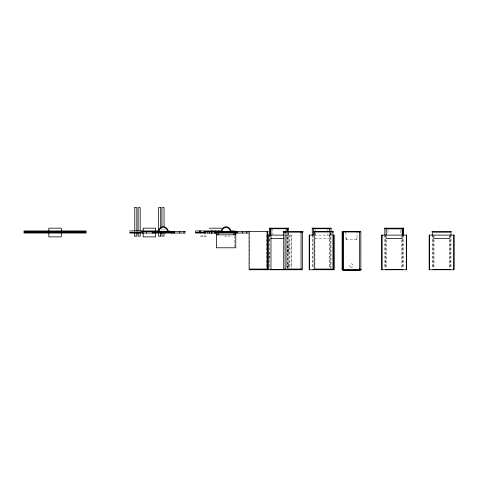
<?xml version="1.0" encoding="UTF-8"?>
<svg xmlns="http://www.w3.org/2000/svg" width="478" height="478" viewBox="0 0 478 478"><rect width="100%" height="100%" fill="white"/><g stroke="black" fill="none" stroke-linecap="round" stroke-linejoin="round"><path stroke-width="0.36" stroke-dasharray="2.39 1.79" d="M269.586 258.192L269.586 252.42M269.586 240.876L269.586 235.821L269.586 269.741M287.254 268.009L287.254 235.104M287.601 267.967L287.601 263.677M287.601 252.247L287.601 246.534M288.288 263.97L288.288 268.295L288.288 232.935M288.288 252.42L288.288 246.648M288.288 235.104L288.288 232.792M330.316 235.104L330.316 232.792M331.009 235.104L331.009 232.792M285.91 235.104L291.401 235.104L291.407 268.266M314.685 235.104L332.27 235.104M224.618 236.138L226.674 236.138M227.958 236.138L230.014 236.138M286.908 238.564L287.583 238.564M315.139 238.564L330.298 238.564M346.024 238.881L346.64 239.257L356.654 239.179L357.024 238.63L357.03 232.935M345.97 238.755L345.947 232.935M450.981 235.104L450.981 268.266M450.288 235.104L450.288 268.266M449.941 235.104L449.941 268.266M449.248 235.839L449.248 268.266M434.012 235.839L434.012 268.266M433.319 235.104L433.319 268.266M432.972 235.104L432.972 268.266M432.279 235.104L432.279 268.266M403.54 235.104L403.54 268.266M402.846 235.104L402.846 268.266M402.5 235.104L402.5 268.266M401.807 235.839L401.807 268.266M400.421 230.253L400.421 234.411M387.951 230.253L387.951 234.411M386.565 235.839L386.565 268.266M385.871 235.104L385.871 268.266M385.525 235.104L385.525 268.266M384.832 235.104L384.832 268.266M331.009 232.935L331.009 268.266M330.316 232.935L330.316 268.266M329.969 235.104L329.969 268.266M329.623 232.935L329.623 235.104M329.276 235.104L329.276 268.266M327.89 229.56L327.89 235.104M315.42 229.56L315.42 232.332M315.42 233.025L315.42 235.104M314.93 233.103L314.93 268.272M312.994 235.104L312.994 268.266M312.301 235.104L312.301 268.266M291.06 235.104L291.06 268.266M289.674 235.104L289.674 267.572M288.981 235.104L288.981 267.572M287.601 233.109L287.601 267.25M286.908 232.935L286.908 267.572M286.561 235.104L286.561 267.25M285.175 229.434L285.175 230.946M272.705 228.729L272.705 234.411M268.893 235.821L268.893 269.018M266.467 235.104L266.467 268.266M249.803 232.368L249.803 268.272M234.728 236.042L234.728 247.048M164.032 228.813L164.032 230.276M161.952 228.813L161.952 230.276M357.03 238.564L356.337 239.257A0.693 0.693 0 0 0 357.03 238.564M346.64 239.257L345.947 238.564A0.693 0.693 0 0 0 346.64 239.257M350.619 267.059A1.733 1.733 0 0 0 353.218 265.559A1.733 1.733 0 0 0 350.619 264.059A1.733 1.733 0 0 0 350.619 267.059"/><path stroke-width="0.72" d="M134.778 207.566L136.845 207.566L136.851 231.011M160.686 207.566L158.618 207.566L158.612 231.011M209.161 228.173L221.631 228.173M269.245 228.173L288.634 228.173M311.961 228.173L331.35 228.173M384.491 228.173L403.88 228.173M270.291 228.729L270.279 235.104M270.482 228.729L287.398 228.729M287.523 228.729L287.601 231.914M313.042 228.729L330.304 228.729M385.638 228.866L402.643 228.866M23.912 230.946L86.237 230.946M129.657 230.946L158.899 230.946M167.354 230.946L169.146 230.946M221.911 230.946L195.651 230.946L195.699 233.025L248.279 233.025M230.408 230.946L235.14 230.946L235.092 232.069M23.906 231.639L86.243 231.639M141.064 231.639L185.464 231.639M203.879 231.639L248.279 231.639M248.769 231.639L268.152 231.639M283.048 231.639L303.13 231.639M313.897 231.639L333.28 231.639M431.939 231.639L451.322 231.639M313.897 231.985L333.28 231.985M360.137 231.985L342.84 231.985L342.828 269.048L343.521 269.048M433.02 232.194L450.276 232.194M23.906 232.332L86.243 232.332M129.657 232.332L141.494 232.332M195.651 232.332L204.62 232.332M23.912 233.025L86.237 233.025M129.657 233.025L185.458 233.025M267.405 235.104L283.92 235.104M332.867 235.104L334.116 235.104L334.128 269.741L309.194 269.741L309.188 235.104L313.688 235.104L313.688 228.173M134.778 236.138L136.845 236.138L136.851 232.475M160.686 236.138L158.618 236.138L158.612 232.475M200.778 236.138L202.833 236.138M204.118 236.138L206.173 236.138M270.769 238.564L284.01 238.564M386.015 238.564L402.356 238.564M433.456 238.564L449.804 238.564M249.916 269.048L267.106 269.048M284.745 269.048L301.702 269.048M314.978 269.048L332.234 269.048M342.14 269.048L342.445 269.048M359.456 269.048L359.946 269.048M270.291 269.395L287.589 269.395M313.006 269.395L330.304 269.395M385.537 269.395L402.835 269.395M432.984 269.395L450.276 269.395M361.631 269.741L342.14 269.741L342.134 231.639L360.83 231.639L360.836 269.741M453.753 235.104L453.753 269.741M450.981 231.639L450.981 235.104M449.248 269.395L449.248 269.741M434.012 269.395L434.012 269.741M432.279 231.639L432.279 235.104M429.507 235.104L429.507 269.741M406.306 235.104L406.306 269.741M403.54 228.173L403.54 235.104M402.846 228.173L402.846 235.104M402.153 228.173L402.153 235.104M401.807 269.395L401.807 269.741M386.565 269.395L386.565 269.741M386.218 228.173L386.218 235.104M384.832 228.173L384.832 235.104M382.059 235.104L382.059 269.741M359.803 231.639L359.803 231.985M359.767 269.741L359.767 270.088M359.456 231.639L359.456 270.434M357.03 231.639L357.03 232.069M355.154 269.347L355.154 269.741M354.461 269.347L354.461 269.741M348.02 269.347L348.02 269.741M347.333 269.347L347.333 269.741M345.947 231.639L345.947 232.069M343.521 231.639L343.521 270.434M343.174 231.639L343.174 231.985M343.21 269.741L343.21 270.088M333.781 235.104L333.781 269.741M332.939 231.639L332.939 269.741M331.009 228.173L331.009 232.069M329.623 228.173L329.623 232.069M329.276 269.395L329.276 269.741M314.237 231.639L314.237 269.741M314.034 269.395L314.034 269.741M312.301 228.173L312.301 235.104M309.529 235.104L309.529 269.741M302.789 231.639L302.789 232.159L283.394 232.159L283.388 231.639M302.443 232.159L302.443 269.741L249.116 269.741L249.11 231.639M301.056 231.639L301.056 269.741M296.754 269.347L296.754 269.741M296.061 269.347L296.061 269.741M289.626 269.347L289.626 269.741M288.933 269.347L288.933 269.741M288.288 228.173L288.288 232.069M286.908 228.173L286.908 232.069M286.561 269.395L286.561 269.741M285.121 231.639L285.121 269.741M283.735 232.159L283.735 269.741M282.606 269.395L282.606 269.741M281.912 269.395L281.912 269.741M275.471 269.395L275.471 269.741M274.784 269.395L274.784 269.741M271.319 269.395L271.319 269.741M270.972 228.173L270.972 269.395M269.586 228.173L269.586 235.104M268.2 235.104L268.2 269.741M267.811 231.639L267.811 269.741M267.118 231.639L267.118 269.741M246.845 231.639L246.845 233.025M242.597 231.639L242.597 232.069M242.597 232.589L242.597 233.025M237.094 231.639L237.094 233.025M236.819 231.639L236.819 233.025M235.768 232.374L235.768 247.783L216.379 247.783L216.373 232.374M235.558 232.678L235.558 234.823L216.582 234.823L216.576 232.678M234.047 231.639L234.035 234.823M219.002 230.946L219.002 232.069M218.81 230.946L218.81 232.069M218.111 231.639L218.105 234.823M216.026 232.069L236.108 231.985L236.114 232.678L216.026 232.547M215.817 230.946L215.817 232.069M215.817 232.547L215.817 233.025M215.345 231.639L215.345 233.025M215.07 231.639L215.07 233.025M214.975 230.946L214.975 232.069M214.975 232.547L214.975 233.025M211.981 230.946L211.981 232.069M211.981 232.547L211.981 233.025M211.79 230.946L211.79 232.069M211.79 232.547L211.79 233.025M211.581 230.946L211.581 232.069M211.581 232.547L211.581 233.025M209.567 231.639L209.567 232.069M209.567 232.589L209.567 233.025M209.161 232.332L209.161 233.025M207.428 232.547L207.428 233.025M205.313 231.639L205.313 233.025M204.309 232.547L204.309 233.025M204.243 232.547L204.243 233.025M200.318 230.946L200.318 233.025M199.679 230.946L199.679 232.332M184.03 231.639L184.03 233.025M179.776 231.639L179.776 232.069M179.776 232.589L179.776 233.025M174.273 231.639L174.273 233.025M173.998 231.639L173.998 233.025M172.952 232.678L172.952 233.025M171.775 232.571L171.775 233.025M171.232 231.639L171.22 233.025M165.274 232.589L165.274 233.025M164.032 227.349L164.032 207.566L161.958 207.566L161.952 227.349M164.032 232.475L164.032 236.138L161.958 236.138L161.952 232.475M161.253 232.589L161.253 233.025M160.692 207.566L160.692 228.078M160.692 232.475L160.692 236.138M155.637 231.077L155.637 228.173L143.167 228.173L143.167 231.077M155.637 232.529L155.637 236.879L143.167 236.879L143.167 232.529M155.296 231.639L155.284 233.025M154.729 232.571L154.729 233.025M153.552 232.678L153.552 233.025M153.205 232.069L173.287 231.985L173.299 232.678L153.205 232.547M152.524 231.639L152.524 233.025M152.255 231.639L152.255 233.025M146.746 231.639L146.746 232.069M146.746 232.589L146.746 233.025M142.498 231.639L142.498 233.025M140.191 231.011L140.191 207.566L138.118 207.566L138.112 231.011M140.191 232.475L140.191 236.138L138.118 236.138L138.112 232.475M134.772 207.566L134.772 231.011M134.772 232.475L134.772 236.138M61.309 231.077L61.309 228.173L48.84 228.173L48.84 231.077M61.309 232.529L61.309 236.879L48.84 236.879L48.84 232.529M221.23 231.639A4.852 4.852 0 0 1 226.082 226.787A4.852 4.852 0 0 1 230.928 231.639M221.923 231.639A4.159 4.159 0 0 1 226.082 227.48A4.159 4.159 0 0 1 230.235 231.639M158.415 231.639A4.852 4.852 0 0 1 163.261 226.787A4.852 4.852 0 0 1 168.113 231.639M159.21 230.713A4.159 4.159 0 0 1 162.341 227.588M164.02 227.552A4.159 4.159 0 0 1 167.318 230.713M406.647 235.104L381.719 235.104L381.713 269.741L406.647 269.741L406.653 235.104M454.094 235.104L429.166 235.104L429.16 269.741L454.094 269.741L454.1 235.104M360.137 270.088L342.84 270.088L342.828 270.434L360.137 270.434L360.143 270.088"/></g></svg>
